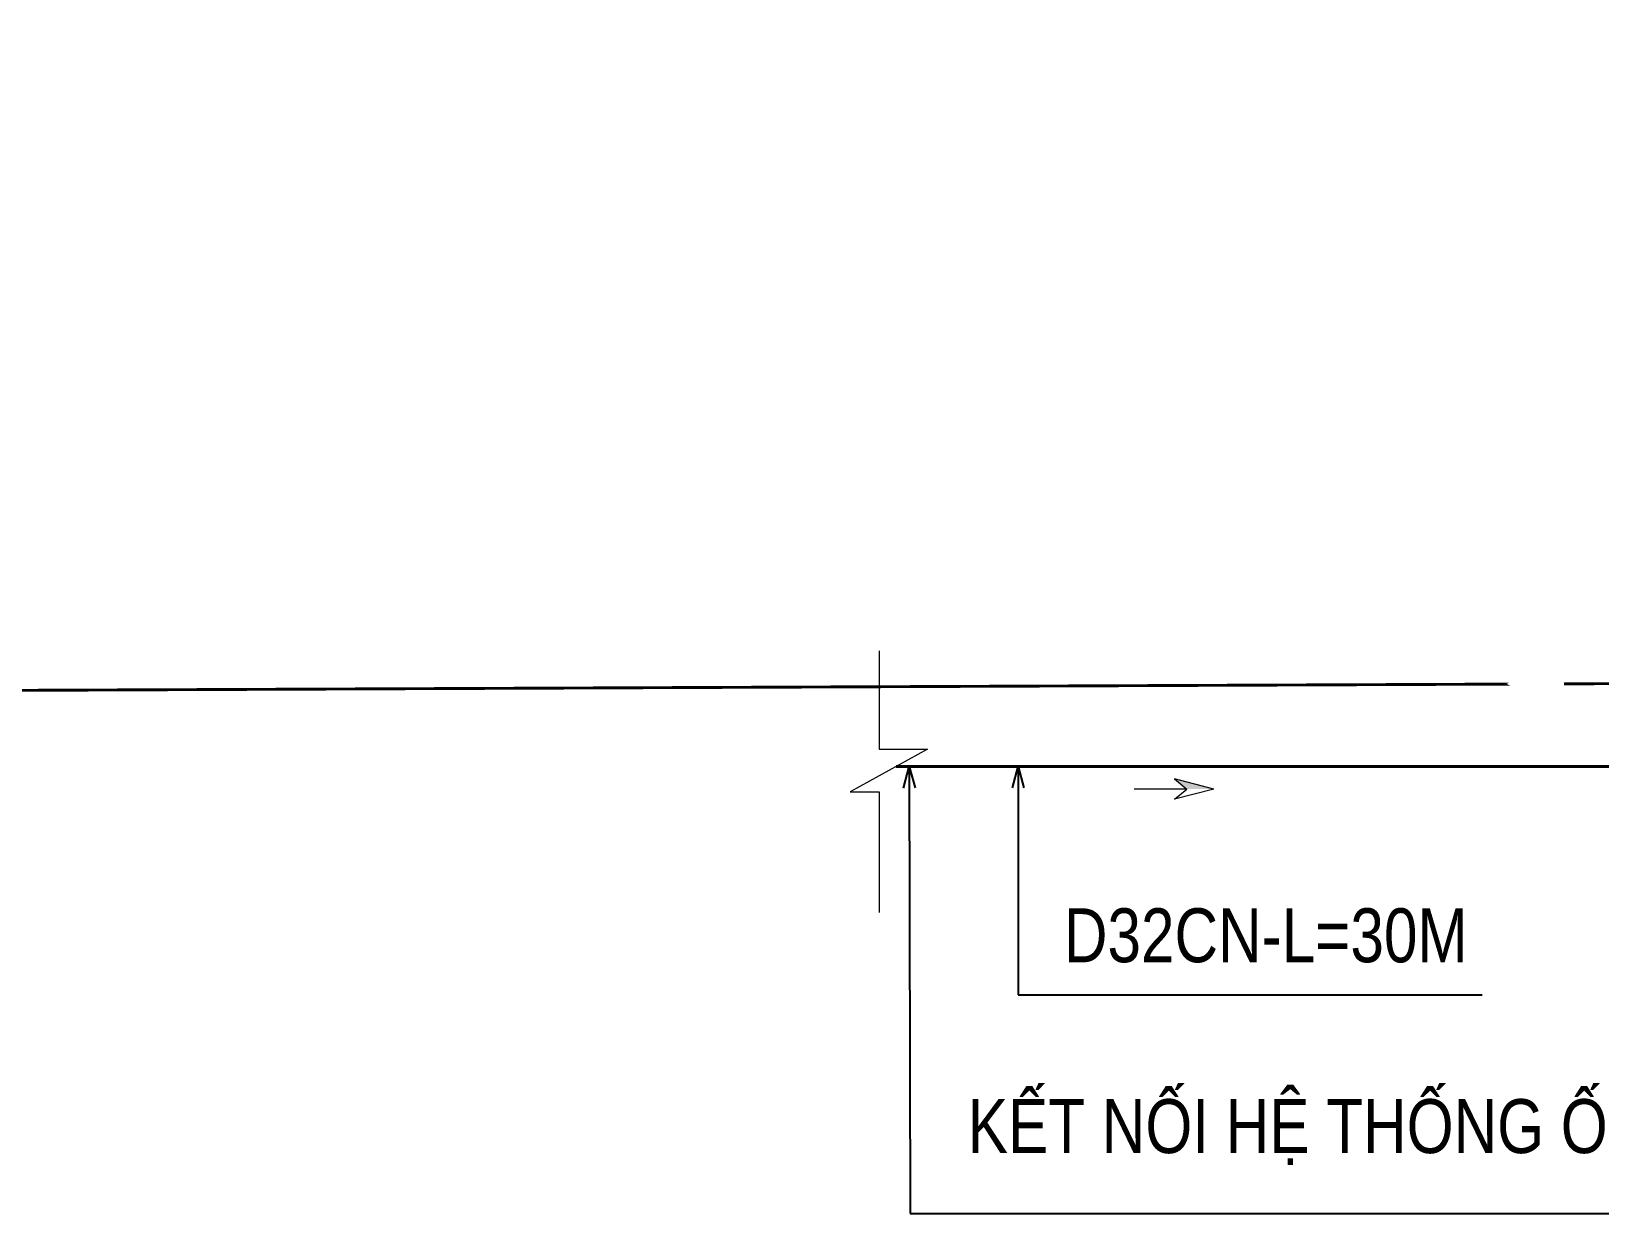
# Model space of a CAD drawing. Header units: millimetres. Extents: x -294625 to 2136527, y -251383 to 128331.
# Drawn here: x 1051358 to 1073157, y -91220 to -74790 of the extents above; entities that cross this region are included whole.
import ezdxf
from ezdxf.lldxf.tags import DXFTag

# ---------------------------------------------------------------- set-up
doc = ezdxf.new("R2010")
doc.units = ezdxf.units.MM
doc.set_wipeout_variables(frame=1)
doc.linetypes.add('CONTINOUS', pattern=[0])
for name, color, linetype, lineweight in [('00-N-4-NUOC LANH', 4, 'NU-NUOC LANH', 40), ('00-N-GHI CHU', 7, 'Continuous', 9), ('00-N-TEXT', 7, 'CONTINOUS', 9), ('N2-TB', 3, 'Continuous', 20), ('N3-NOTE', 11, 'Continuous', 13)]:
    doc.layers.add(name, color=color, linetype=linetype, lineweight=lineweight)
doc.styles.add('P-ARIAL', font='arial.ttf', dxfattribs={"height": 3})
doc.styles.add('P-VNTIMEH', font='vntimeh.shx', dxfattribs={"width": 0.75, "height": 300})
doc.styles.add('TXT', font='txt.shx')
tags = doc.linetypes.add('NU-NUOC LANH', pattern='A,0.6,-0.4,["CW",TXT,S=0.2,R=0,X=-0.25,Y=-0.1],-0.25', length=1.25).pattern_tags.tags
tags[6] = DXFTag(74, 10)
doc.dimstyles.new('N-NOTE', dxfattribs={"dimtxt": 200, "dimasz": 30, "dimexe": 50, "dimexo": 50, "dimgap": 100, "dimtad": 1, "dimdec": 0, "dimdsep": 46, "dimtxsty": 'P-VNTIMEH', "dimblk": 'OPEN30', "dimcen": 0, "dimse1": 1, "dimse2": 1, "dimclrd": 256, "dimclre": 7, "dimclrt": 256, "dimadec": 0, "dimazin": 0, "dimtfac": 1, "dimtdec": 0, "dimtix": 1, "dimtmove": 2, "dimatfit": 3, "dimldrblk": 'OPEN30', "dimfxl": 1, "dimtolj": 1, "dimtzin": 0, "dimarcsym": 0})

# ---------------------------------------------------------------- blocks, each defined once
blk = doc.blocks.new('_Open30')
at = {"color": 0, "linetype": 'ByBlock', "lineweight": -2}
for p, q in [((-1, 0.268), (0, 0)), ((0, 0), (-1, -0.268)), ((0, 0), (-1, 0))]:
    blk.add_line(p, q, dxfattribs=at)
blk = doc.blocks.new('A$C2639329B')
at = {"layer": '00-N-GHI CHU', "color": 232}
for p, q in [((504, 0), (-1020, 0)), ((1288, 0), (146, 294)), ((146, 294), (504, 0)), ((1288, 0), (146, -294)), ((146, -294), (504, 0))]:
    blk.add_line(p, q, dxfattribs=at)
blk.add_solid([(504, 0), (1288, 0), (146, 294)], dxfattribs=at)

msp = doc.modelspace()

# ---------------------------------------------------------------- linework, layer by layer
at = {"layer": '00-N-4-NUOC LANH', "ltscale": 1500}
msp.add_lwpolyline([(1010083.4, -74810.2, 40, 40, 0), (1010083.4, -76263.4, 40, 40, 0), (1028515.6, -84043.5, 40, 40, 0), (1101203.2, -83737.9, 40, 40, 0)], format="xyseb", dxfattribs=at)
at = {"layer": '00-N-4-NUOC LANH', "ltscale": 1500, "const_width": 40}
msp.add_lwpolyline([(1063377.7, -85005.1), (1063377.7, -85005.1), (1085042.4, -85005.1), (1085042.4, -84285.8)], dxfattribs=at)
at = {"layer": 'N3-NOTE'}
msp.add_lwpolyline([(1063140.1, -83399), (1063140.1, -84765.1), (1063812.8, -84765.1), (1062738.6, -85357.7), (1063140.1, -85357.7), (1063140.1, -87035.3)], dxfattribs=at)

# ---------------------------------------------------------------- block references
at = {"layer": '00-N-GHI CHU', "xscale": 0.4810207792315849, "yscale": 0.4810207792315849, "zscale": 0.4810207792315849}
msp.add_blockref('A$C2639329B', (1067176.9, -85319.5), dxfattribs=at)

# ---------------------------------------------------------------- texts
at = {"layer": '00-N-TEXT', "color": 2, "char_height": 750, "attachment_point": 3, "line_spacing_factor": 0.8, "style": 'P-ARIAL'}
for s, width, insert in [('{\\W0.8;D32CN-L=30M}', 3109.14, (1071323.3, -86977.1)), ('{\\W0.8;KẾT NỐI HỆ THỐNG ỐNG CẤP NƯỚC HIỆN TRẠNG}', 22517.507, (1084761.2, -89629.4))]:
    msp.add_mtext_dynamic_manual_height_columns(s, width=width, gutter_width=5, heights=[0], dxfattribs=dict(at, insert=insert))

# ---------------------------------------------------------------- leaders
at = {"layer": 'N3-NOTE'}
for points in [[(1063560.8, -85005.1), (1063571.8, -91220.2), (1084716.7, -91220.2)], [(1065074.9, -85005.1), (1065074.9, -88179.6), (1071525.4, -88179.6)]]:
    msp.add_leader(points, dimstyle='N-NOTE', override={"dimasz": 300, "dimgap": 100, "dimtad": 0}, dxfattribs=at)

# ---------------------------------------------------------------- next in the draw order: wipeouts: each hides what was drawn before it
msp.add_wipeout([(1071864.2, -83857.9), (1072662.1, -84256.8), (1072662.1, -83458.9)]).dxf.layer = 'N2-TB'

doc.saveas('drawing.dxf')
